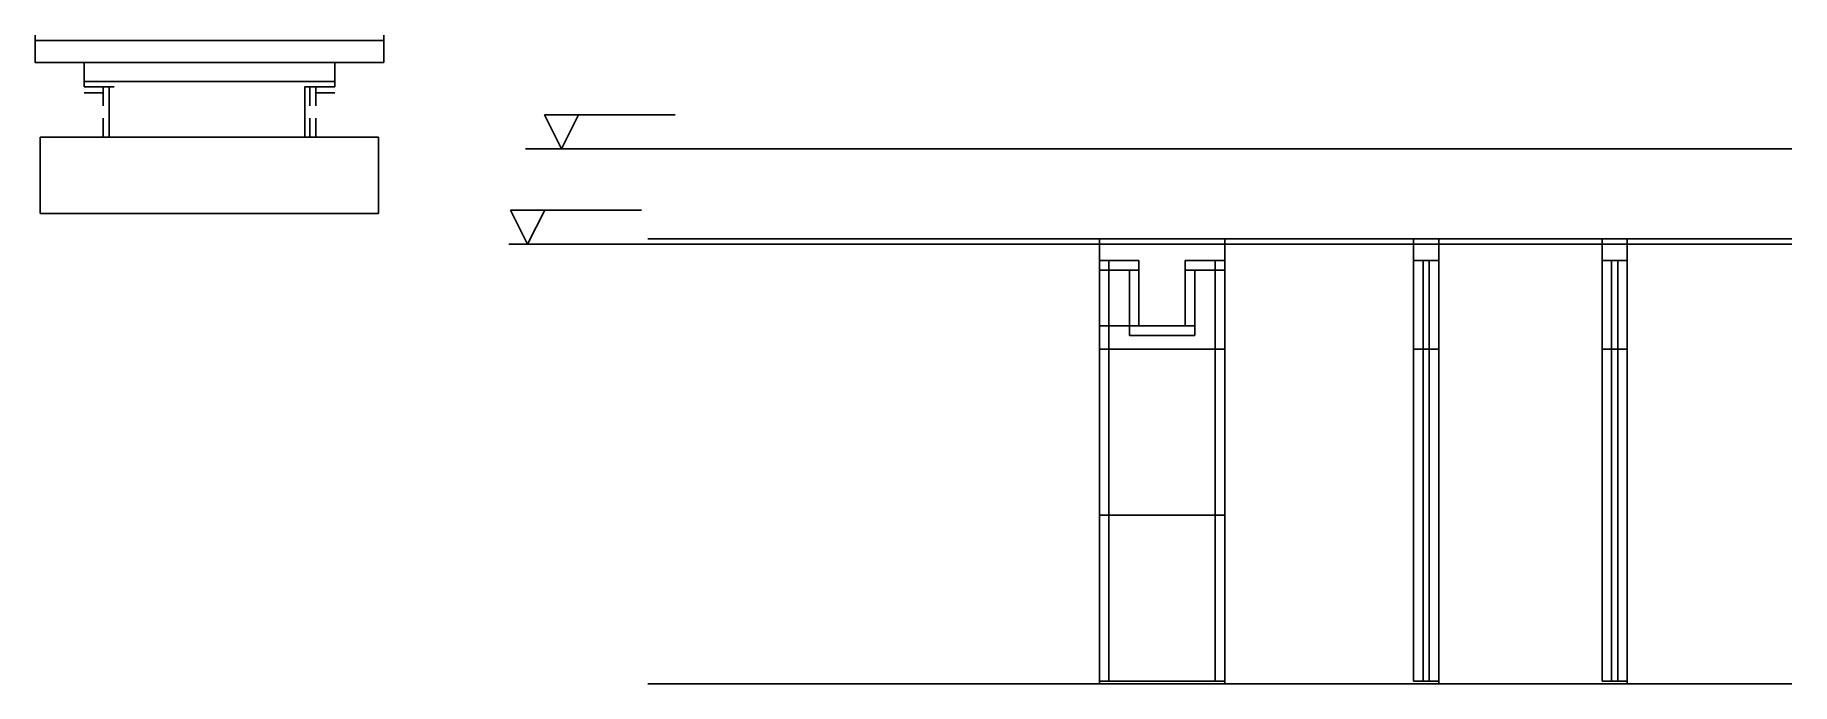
# Model space of a CAD drawing. Header units: metres. Extents: x 19337 to 20627, y -617 to -141.
import ezdxf

# ---------------------------------------------------------------- set-up
doc = ezdxf.new("R2010")
doc.units = ezdxf.units.M
for name, color, linetype in [('CHAPA', 7, 'Continuous'), ('COTA', 7, 'Continuous'), ('Madeira', 7, 'Continuous'), ('NIVEL 1° PAV.', 7, 'Continuous'), ('NIVEL 2° PAV.', 7, 'Continuous'), ('Nível', 7, 'Continuous'), ('Painéis', 7, 'Continuous'), ('Perfil Metálico', 7, 'Continuous'), ('SARR_2.2x7', 7, 'Continuous'), ('SARRAFO', 7, 'Continuous')]:
    doc.layers.add(name, color=color, linetype=linetype)

msp = doc.modelspace()

# ---------------------------------------------------------------- linework, layer by layer
at = {"layer": 'CHAPA', "color": 7, "lineweight": 25}
for points in [[(19373.2, -178.8), (19373.2, -174.8), (19557.2, -174.8), (19557.2, -178.8)], [(19373.2, -178.8), (19373.2, -174.8), (19557.2, -174.8), (19557.2, -178.8)], [(19395.2, -178.8), (19391.6, -178.8), (19391.6, -215.8), (19395.2, -215.8)], [(19395.2, -178.8), (19391.6, -178.8), (19391.6, -215.8), (19395.2, -215.8)], [(19538.8, -178.8), (19535.2, -178.8), (19535.2, -215.8), (19538.8, -215.8)], [(19538.8, -178.8), (19535.2, -178.8), (19535.2, -215.8), (19538.8, -215.8)]]:
    msp.add_lwpolyline(points, dxfattribs=at)
at = {"layer": 'COTA', "color": 7, "lineweight": 25}
for p, q in [((19589.4, -215.8), (19341, -215.8)), ((19341, -215.8), (19341, -271.8)), ((19589.4, -215.8), (19589.4, -271.8)), ((19589.4, -271.8), (19341, -271.8)), ((20210.6, -290.4), (20118.6, -290.4)), ((20118.6, -306.4), (20118.6, -290.4)), ((20210.6, -306.4), (20210.6, -290.4))]:
    msp.add_line(p, q, dxfattribs=at)
for points in [[(20367.7, -306.4), (20367.7, -290.4), (20349.2, -290.4), (20349.2, -306.4)], [(20506.1, -306.4), (20506.1, -290.4), (20487.6, -290.4), (20487.6, -306.4)]]:
    msp.add_lwpolyline(points, dxfattribs=at)
at = {"layer": 'Madeira', "color": 7, "lineweight": 25}
msp.add_lwpolyline([(19557.2, -160.8), (19557.2, -174.8), (19373.2, -174.8), (19373.2, -160.8)], dxfattribs=at)
at = {"layer": 'NIVEL 1° PAV.', "color": 7, "lineweight": 25}
for p, q in [((19711.1, -199.4), (19807.1, -199.4)), ((19711.1, -199.4), (19723.6, -224.4)), ((19723.6, -224.4), (19736.1, -199.4)), ((19697.3, -224.4), (20627, -224.4))]:
    msp.add_line(p, q, dxfattribs=at)
at = {"layer": 'NIVEL 2° PAV.', "color": 7, "lineweight": 25}
for p, q in [((19686.3, -269.4), (19782.3, -269.4)), ((19686.3, -269.4), (19698.8, -294.4)), ((19698.8, -294.4), (19711.3, -269.4)), ((19684.9, -294.4), (20627, -294.4))]:
    msp.add_line(p, q, dxfattribs=at)
at = {"layer": 'Nível', "color": 7, "lineweight": 25}
for p, q in [((19787.1, -290.4), (20627, -290.4)), ((19787.1, -617.4), (20627, -617.4))]:
    msp.add_line(p, q, dxfattribs=at)
at = {"layer": 'Painéis', "color": 7, "lineweight": 25}
for p, q in [((20118.6, -306.4), (20118.6, -617.4)), ((20118.6, -306.4), (20147.6, -306.4)), ((20147.6, -306.4), (20147.6, -354.4)), ((20210.6, -306.4), (20181.6, -306.4)), ((20181.6, -306.4), (20181.6, -354.4)), ((20210.6, -617.4), (20210.6, -306.4)), ((20349.2, -306.4), (20349.2, -615.4)), ((20349.2, -306.4), (20367.7, -306.4)), ((20367.7, -306.4), (20349.2, -306.4)), ((20367.7, -306.4), (20349.2, -306.4)), ((20367.7, -306.4), (20349.2, -306.4)), ((20367.7, -615.4), (20367.7, -306.4)), ((20367.7, -306.4), (20367.7, -615.4)), ((20487.6, -306.4), (20487.6, -615.4)), ((20487.6, -306.4), (20506.1, -306.4)), ((20506.1, -306.4), (20487.6, -306.4)), ((20506.1, -306.4), (20487.6, -306.4)), ((20506.1, -306.4), (20487.6, -306.4)), ((20506.1, -615.4), (20506.1, -306.4)), ((20506.1, -306.4), (20506.1, -615.4)), ((20181.6, -354.4), (20118.6, -354.4)), ((20118.6, -371.4), (20210.6, -371.4)), ((20349.2, -371.4), (20367.7, -371.4)), ((20367.7, -371.4), (20349.2, -371.4)), ((20367.7, -371.4), (20349.2, -371.4)), ((20367.7, -371.4), (20349.2, -371.4)), ((20487.6, -371.4), (20506.1, -371.4)), ((20506.1, -371.4), (20487.6, -371.4)), ((20506.1, -371.4), (20487.6, -371.4)), ((20506.1, -371.4), (20487.6, -371.4)), ((20210.6, -493.4), (20118.6, -493.4)), ((20118.6, -615.4), (20210.6, -615.4)), ((20349.2, -615.4), (20367.7, -615.4)), ((20487.6, -615.4), (20506.1, -615.4))]:
    msp.add_line(p, q, dxfattribs=at)
for points in [[(20210.6, -615.4), (20118.6, -615.4), (20118.6, -617.4), (20210.6, -617.4)], [(20349.2, -615.4), (20367.7, -615.4), (20367.7, -617.4), (20349.2, -617.4)], [(20487.6, -615.4), (20506.1, -615.4), (20506.1, -617.4), (20487.6, -617.4)]]:
    msp.add_lwpolyline(points, dxfattribs=at)
at = {"layer": 'Perfil Metálico', "color": 7, "lineweight": 25}
for points in [[(19337.2, -140.8), (19337.2, -160.8), (19593.2, -160.8), (19593.2, -140.8)], [(19593.2, -156.8), (19593.2, -144.8), (19337.2, -144.8), (19337.2, -156.8)]]:
    msp.add_lwpolyline(points, dxfattribs=at)
at = {"layer": 'SARR_2.2x7', "color": 7, "lineweight": 25}
for p, q in [((20125.6, -354.4), (20125.6, -306.4)), ((20203.6, -306.4), (20203.6, -306.4)), ((20203.6, -371.4), (20203.6, -306.4)), ((20203.6, -306.4), (20210.6, -306.4)), ((20356.2, -306.4), (20356.2, -371.4)), ((20356.2, -306.4), (20356.2, -306.4)), ((20356.2, -306.4), (20356.2, -306.4)), ((20360.7, -306.4), (20360.7, -371.4)), ((20360.7, -306.4), (20360.7, -306.4)), ((20360.7, -306.4), (20360.7, -306.4)), ((20494.6, -306.4), (20494.6, -371.4)), ((20494.6, -306.4), (20494.6, -306.4)), ((20494.6, -306.4), (20494.6, -306.4)), ((20499.1, -306.4), (20499.1, -371.4)), ((20499.1, -306.4), (20499.1, -306.4)), ((20499.1, -306.4), (20499.1, -306.4)), ((20118.6, -313.4), (20147.6, -313.4)), ((20140.6, -313.4), (20140.6, -354.4)), ((20210.6, -313.4), (20181.6, -313.4)), ((20188.6, -313.4), (20188.6, -354.4)), ((20125.6, -371.4), (20125.6, -354.4)), ((20140.6, -354.4), (20140.6, -361.4)), ((20181.6, -354.4), (20188.6, -354.4)), ((20188.6, -354.4), (20188.6, -361.4)), ((20125.6, -493.4), (20125.6, -371.4)), ((20188.6, -361.4), (20140.6, -361.4)), ((20203.6, -493.4), (20203.6, -371.4)), ((20356.2, -371.4), (20356.2, -371.4)), ((20356.2, -371.4), (20356.2, -371.4)), ((20356.2, -371.4), (20356.2, -615.4)), ((20360.7, -371.4), (20360.7, -371.4)), ((20360.7, -371.4), (20360.7, -371.4)), ((20360.7, -371.4), (20360.7, -615.4)), ((20494.6, -371.4), (20494.6, -371.4)), ((20494.6, -371.4), (20494.6, -371.4)), ((20494.6, -371.4), (20494.6, -615.4)), ((20499.1, -371.4), (20499.1, -371.4)), ((20499.1, -371.4), (20499.1, -371.4)), ((20499.1, -371.4), (20499.1, -615.4)), ((20125.6, -615.4), (20125.6, -493.4)), ((20203.6, -615.4), (20203.6, -493.4)), ((20125.6, -615.4), (20125.6, -615.4)), ((20203.6, -615.4), (20203.6, -615.4))]:
    msp.add_line(p, q, dxfattribs=at)
at = {"layer": 'SARRAFO', "color": 7, "lineweight": 25}
for points in [[(19373.2, -183.2), (19387.2, -183.2), (19387.2, -178.8), (19373.2, -178.8)], [(19387.2, -192.8), (19387.2, -178.8), (19391.6, -178.8), (19391.6, -192.8)], [(19538.8, -192.8), (19538.8, -178.8), (19543.2, -178.8), (19543.2, -192.8)], [(19557.2, -183.2), (19543.2, -183.2), (19543.2, -178.8), (19557.2, -178.8)], [(19387.2, -201.8), (19387.2, -215.8), (19391.6, -215.8), (19391.6, -201.8)], [(19538.8, -201.8), (19538.8, -215.8), (19543.2, -215.8), (19543.2, -201.8)]]:
    msp.add_lwpolyline(points, dxfattribs=at)

doc.saveas('drawing.dxf')
